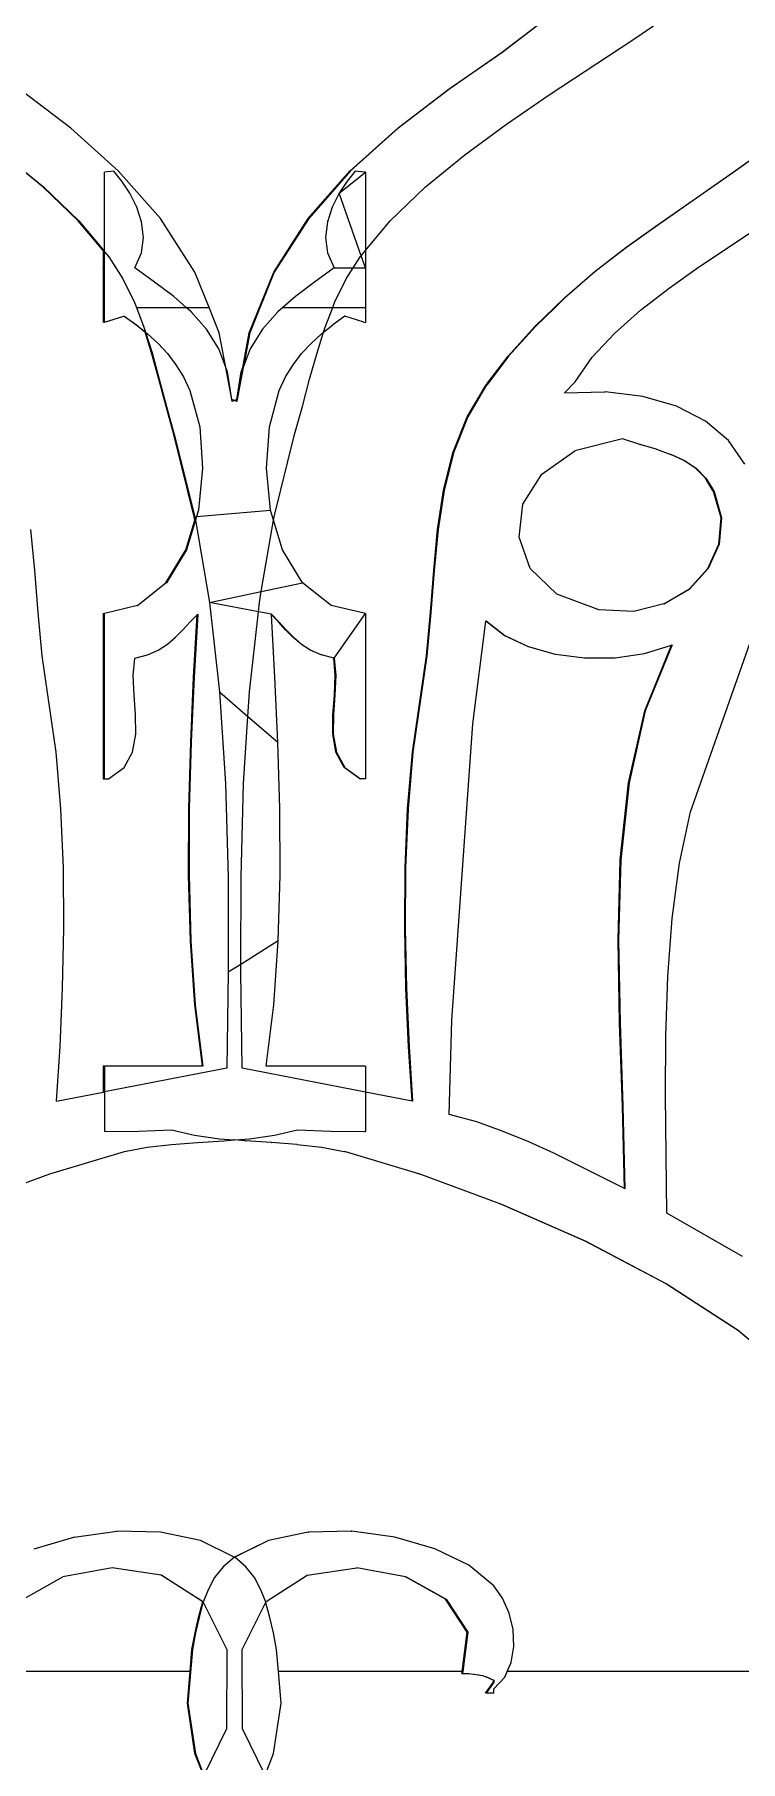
# Model space of a CAD drawing. Header units: inches. Extents: x 1397 to 20304, y -27267 to -746.
# Drawn here: x 3396.32 to 3403, y -9117.54 to -9101.21 of the extents above; entities that cross this region are included whole.
import ezdxf

# ---------------------------------------------------------------- set-up
doc = ezdxf.new("R2010")
doc.units = ezdxf.units.IN
doc.header["$LTSCALE"] = 17
doc.header["$MEASUREMENT"] = 0
doc.layers.add('OUTLINE', color=1, linetype='Continuous', lineweight=25)

# ---------------------------------------------------------------- blocks, each defined once
blk = doc.blocks.new('fddd')
for p, q in [((-498.244, -3276.347), (-496.781, -3275.227)), ((-496.777, -3275.227), (-498.24, -3276.347)), ((-497, -3276.223), (-496.263, -3275.722)), ((-497.792, -3276.745), (-497, -3276.223)), ((-498.74, -3276.69), (-498.244, -3276.347)), ((-498.24, -3276.347), (-498.736, -3276.69)), ((-498.244, -3276.347), (-498.24, -3276.347)), ((-502.317, -3277.058), (-502.8, -3276.69)), ((-499.223, -3277.058), (-498.74, -3276.69)), ((-498.736, -3276.69), (-499.219, -3277.058)), ((-498.74, -3276.69), (-498.736, -3276.69)), ((-498.196, -3277.021), (-497.792, -3276.745)), ((-501.867, -3277.462), (-502.317, -3277.058)), ((-499.673, -3277.462), (-499.223, -3277.058)), ((-499.219, -3277.058), (-499.669, -3277.462)), ((-499.223, -3277.058), (-499.219, -3277.058)), ((-498.59, -3277.311), (-498.196, -3277.021)), ((-495.326, -3276.965), (-496.05, -3277.478)), ((-496.055, -3277.478), (-495.762, -3277.271)), ((-502.58, -3277.615), (-502.95, -3277.311)), ((-502.945, -3277.311), (-502.575, -3277.615)), ((-498.96, -3277.615), (-498.59, -3277.311)), ((-502.246, -3277.936), (-502.58, -3277.615)), ((-502.575, -3277.615), (-502.58, -3277.615)), ((-502.575, -3277.615), (-502.241, -3277.936)), ((-501.91, -3277.467), (-501.996, -3277.476)), ((-501.996, -3278.228), (-501.996, -3277.476)), ((-501.833, -3277.56), (-501.91, -3277.467)), ((-501.469, -3277.913), (-501.867, -3277.462)), ((-501.757, -3277.675), (-501.833, -3277.56)), ((-500.071, -3277.913), (-499.673, -3277.462)), ((-499.669, -3277.462), (-500.066, -3277.913)), ((-499.778, -3277.675), (-499.529, -3277.476)), ((-499.702, -3277.56), (-499.778, -3277.675)), ((-499.625, -3277.467), (-499.702, -3277.56)), ((-499.673, -3277.462), (-499.669, -3277.462)), ((-499.539, -3277.476), (-499.625, -3277.467)), ((-499.529, -3277.476), (-499.539, -3277.476)), ((-499.529, -3277.476), (-499.529, -3278.217)), ((-499.294, -3277.936), (-498.96, -3277.615)), ((-496.781, -3277.985), (-496.055, -3277.478)), ((-496.05, -3277.478), (-496.777, -3277.985)), ((-496.055, -3277.478), (-496.05, -3277.478)), ((-501.693, -3277.805), (-501.757, -3277.675)), ((-499.778, -3277.675), (-499.843, -3277.805)), ((-499.57, -3278.265), (-499.778, -3277.675)), ((-502.241, -3277.936), (-502.246, -3277.936)), ((-502.011, -3278.217), (-502.246, -3277.936)), ((-502.241, -3277.936), (-502.011, -3278.211)), ((-501.647, -3277.946), (-501.693, -3277.805)), ((-501.144, -3278.42), (-501.469, -3277.913)), ((-500.396, -3278.42), (-500.071, -3277.913)), ((-500.066, -3277.913), (-500.391, -3278.42)), ((-500.071, -3277.913), (-500.066, -3277.913)), ((-499.843, -3277.805), (-499.888, -3277.946)), ((-499.529, -3278.217), (-499.294, -3277.936)), ((-501.629, -3278.092), (-501.647, -3277.946)), ((-501.647, -3278.239), (-501.629, -3278.092)), ((-499.888, -3277.946), (-499.906, -3278.092)), ((-499.906, -3278.092), (-499.888, -3278.239)), ((-497.066, -3278.188), (-496.781, -3277.985)), ((-496.777, -3277.985), (-497.061, -3278.188)), ((-496.781, -3277.985), (-496.777, -3277.985)), ((-496.109, -3278.193), (-495.859, -3278.027)), ((-502.011, -3278.211), (-502.011, -3278.217)), ((-502.011, -3278.211), (-501.996, -3278.228)), ((-501.996, -3278.234), (-502.011, -3278.217)), ((-502.011, -3278.217), (-502.011, -3278.379)), ((-501.996, -3278.228), (-501.956, -3278.276)), ((-501.996, -3278.234), (-501.996, -3278.228)), ((-501.996, -3278.339), (-501.996, -3278.234)), ((-501.711, -3278.379), (-501.647, -3278.239)), ((-499.888, -3278.239), (-499.824, -3278.379)), ((-499.579, -3278.276), (-499.57, -3278.265)), ((-499.57, -3278.265), (-499.529, -3278.217)), ((-499.529, -3278.379), (-499.57, -3278.265)), ((-499.529, -3278.217), (-499.529, -3278.379)), ((-497.359, -3278.416), (-497.066, -3278.188)), ((-497.061, -3278.188), (-497.355, -3278.416)), ((-497.066, -3278.188), (-497.061, -3278.188)), ((-496.38, -3278.375), (-496.109, -3278.193)), ((-502.011, -3278.379), (-501.996, -3278.339)), ((-502.011, -3278.379), (-502.011, -3278.755)), ((-501.996, -3278.379), (-502.011, -3278.379)), ((-501.996, -3278.379), (-501.996, -3278.339)), ((-501.996, -3278.755), (-501.996, -3278.379)), ((-501.956, -3278.276), (-501.823, -3278.485)), ((-501.523, -3278.516), (-501.711, -3278.379)), ((-501.008, -3278.755), (-501.144, -3278.42)), ((-500.628, -3278.994), (-500.396, -3278.42)), ((-500.391, -3278.42), (-500.624, -3278.994)), ((-500.396, -3278.42), (-500.391, -3278.42)), ((-499.824, -3278.379), (-500.012, -3278.516)), ((-499.824, -3278.379), (-499.645, -3278.379)), ((-499.712, -3278.485), (-499.645, -3278.379)), ((-499.645, -3278.379), (-499.579, -3278.276)), ((-499.645, -3278.379), (-499.529, -3278.379)), ((-499.529, -3278.379), (-499.529, -3278.755)), ((-497.65, -3278.667), (-497.359, -3278.416)), ((-497.355, -3278.416), (-497.645, -3278.667)), ((-497.359, -3278.416), (-497.355, -3278.416)), ((-496.657, -3278.572), (-496.38, -3278.375)), ((-501.823, -3278.485), (-501.714, -3278.707)), ((-501.343, -3278.652), (-501.523, -3278.516)), ((-500.012, -3278.516), (-500.192, -3278.652)), ((-499.821, -3278.707), (-499.712, -3278.485)), ((-496.927, -3278.781), (-496.657, -3278.572)), ((-501.996, -3278.755), (-502.011, -3278.755)), ((-502.011, -3278.755), (-502.011, -3278.898)), ((-501.996, -3278.893), (-501.996, -3278.755)), ((-501.714, -3278.707), (-501.696, -3278.755)), ((-501.696, -3278.755), (-501.624, -3278.94)), ((-501.696, -3278.755), (-501.226, -3278.755)), ((-501.226, -3278.755), (-501.343, -3278.652)), ((-501.226, -3278.755), (-501.008, -3278.755)), ((-501.177, -3278.797), (-501.226, -3278.755)), ((-500.912, -3278.994), (-501.008, -3278.755)), ((-500.309, -3278.755), (-500.358, -3278.797)), ((-500.192, -3278.652), (-500.309, -3278.755)), ((-500.309, -3278.755), (-499.839, -3278.755)), ((-499.911, -3278.94), (-499.839, -3278.755)), ((-499.839, -3278.755), (-499.821, -3278.707)), ((-499.839, -3278.755), (-499.529, -3278.755)), ((-499.529, -3278.755), (-499.529, -3278.898)), ((-497.927, -3278.934), (-497.741, -3278.755)), ((-497.736, -3278.755), (-497.922, -3278.934)), ((-497.741, -3278.755), (-497.65, -3278.667)), ((-497.736, -3278.755), (-497.741, -3278.755)), ((-497.645, -3278.667), (-497.736, -3278.755)), ((-497.65, -3278.667), (-497.645, -3278.667)), ((-501.996, -3278.893), (-502.011, -3278.898)), ((-501.996, -3278.894), (-502.011, -3278.898)), ((-501.996, -3278.894), (-501.814, -3278.837)), ((-501.996, -3278.894), (-501.996, -3278.893)), ((-501.814, -3278.837), (-501.81, -3278.836)), ((-501.701, -3278.92), (-501.814, -3278.837)), ((-501.81, -3278.836), (-501.696, -3278.92)), ((-501.701, -3278.92), (-501.696, -3278.92)), ((-501.614, -3278.989), (-501.701, -3278.92)), ((-501.696, -3278.92), (-501.615, -3278.984)), ((-501.033, -3278.959), (-501.177, -3278.797)), ((-500.358, -3278.797), (-500.502, -3278.959)), ((-499.926, -3278.989), (-499.839, -3278.92)), ((-499.725, -3278.836), (-499.839, -3278.92)), ((-499.543, -3278.894), (-499.725, -3278.836)), ((-499.543, -3278.894), (-499.529, -3278.898)), ((-497.174, -3279), (-496.927, -3278.781)), ((-501.624, -3278.94), (-501.609, -3278.989)), ((-501.614, -3278.989), (-501.615, -3278.984)), ((-501.615, -3278.984), (-501.609, -3278.989)), ((-501.553, -3279.183), (-501.614, -3278.989)), ((-501.609, -3278.989), (-501.548, -3279.183)), ((-501.609, -3278.989), (-501.589, -3279.005)), ((-501.589, -3279.005), (-501.491, -3279.095)), ((-500.917, -3279.145), (-501.033, -3278.959)), ((-500.85, -3279.323), (-500.912, -3278.994)), ((-500.689, -3279.323), (-500.628, -3278.994)), ((-500.624, -3278.994), (-500.68, -3279.298)), ((-500.628, -3278.994), (-500.624, -3278.994)), ((-500.502, -3278.959), (-500.618, -3279.145)), ((-500.044, -3279.095), (-499.946, -3279.005)), ((-499.987, -3279.183), (-499.926, -3278.989)), ((-499.946, -3279.005), (-499.926, -3278.989)), ((-499.926, -3278.989), (-499.911, -3278.94)), ((-498.179, -3279.214), (-497.927, -3278.934)), ((-497.922, -3278.934), (-498.175, -3279.214)), ((-497.927, -3278.934), (-497.922, -3278.934)), ((-497.385, -3279.226), (-497.174, -3279)), ((-501.483, -3279.434), (-501.553, -3279.183)), ((-501.548, -3279.183), (-501.553, -3279.183)), ((-501.548, -3279.183), (-501.479, -3279.434)), ((-501.491, -3279.095), (-501.402, -3279.191)), ((-501.402, -3279.191), (-501.322, -3279.296)), ((-500.85, -3279.323), (-500.917, -3279.145)), ((-500.618, -3279.145), (-500.685, -3279.323)), ((-500.213, -3279.296), (-500.133, -3279.191)), ((-500.133, -3279.191), (-500.044, -3279.095)), ((-500.057, -3279.434), (-499.987, -3279.183)), ((-498.367, -3279.462), (-498.179, -3279.214)), ((-498.175, -3279.214), (-498.363, -3279.463)), ((-498.179, -3279.214), (-498.175, -3279.214)), ((-497.545, -3279.458), (-497.385, -3279.226)), ((-501.322, -3279.296), (-501.251, -3279.411)), ((-501.251, -3279.411), (-501.191, -3279.541)), ((-500.835, -3279.364), (-500.85, -3279.323)), ((-500.794, -3279.624), (-500.85, -3279.323)), ((-500.794, -3279.624), (-500.835, -3279.364)), ((-500.746, -3279.624), (-500.705, -3279.364)), ((-500.685, -3279.323), (-500.741, -3279.624)), ((-500.7, -3279.364), (-500.718, -3279.479)), ((-500.705, -3279.364), (-500.689, -3279.323)), ((-500.7, -3279.364), (-500.705, -3279.364)), ((-500.685, -3279.323), (-500.7, -3279.364)), ((-500.689, -3279.323), (-500.68, -3279.298)), ((-500.68, -3279.298), (-500.685, -3279.323)), ((-500.345, -3279.541), (-500.284, -3279.411)), ((-500.284, -3279.411), (-500.213, -3279.296)), ((-501.415, -3279.692), (-501.483, -3279.434)), ((-501.479, -3279.434), (-501.483, -3279.434)), ((-501.479, -3279.434), (-501.41, -3279.692)), ((-501.191, -3279.541), (-501.097, -3279.884)), ((-500.746, -3279.624), (-500.718, -3279.479)), ((-500.718, -3279.479), (-500.741, -3279.624)), ((-500.438, -3279.884), (-500.345, -3279.541)), ((-500.125, -3279.692), (-500.057, -3279.434)), ((-498.567, -3279.79), (-498.396, -3279.501)), ((-498.392, -3279.501), (-498.562, -3279.79)), ((-498.396, -3279.501), (-498.367, -3279.462)), ((-498.396, -3279.501), (-498.392, -3279.501)), ((-498.363, -3279.463), (-498.392, -3279.501)), ((-498.363, -3279.463), (-498.367, -3279.462)), ((-497.645, -3279.562), (-497.545, -3279.458)), ((-497.645, -3279.562), (-497.267, -3279.552)), ((-497.267, -3279.552), (-497.262, -3279.552)), ((-496.906, -3279.596), (-497.262, -3279.552)), ((-501.341, -3279.956), (-501.415, -3279.692)), ((-501.41, -3279.692), (-501.415, -3279.692)), ((-501.41, -3279.692), (-501.337, -3279.956)), ((-500.77, -3279.634), (-500.794, -3279.624)), ((-500.791, -3279.645), (-500.794, -3279.624)), ((-500.768, -3279.635), (-500.791, -3279.645)), ((-500.77, -3279.634), (-500.746, -3279.624)), ((-500.768, -3279.635), (-500.77, -3279.634)), ((-500.745, -3279.625), (-500.768, -3279.635)), ((-500.744, -3279.645), (-500.768, -3279.635)), ((-500.745, -3279.625), (-500.746, -3279.624)), ((-500.741, -3279.624), (-500.746, -3279.624)), ((-500.741, -3279.624), (-500.745, -3279.625)), ((-500.741, -3279.624), (-500.744, -3279.645)), ((-500.199, -3279.956), (-500.125, -3279.692)), ((-496.587, -3279.689), (-496.906, -3279.596)), ((-496.314, -3279.829), (-496.587, -3279.689)), ((-501.097, -3279.884), (-501.069, -3280.273)), ((-500.466, -3280.273), (-500.438, -3279.884)), ((-498.702, -3280.128), (-498.567, -3279.79)), ((-498.562, -3279.79), (-498.697, -3280.128)), ((-498.567, -3279.79), (-498.562, -3279.79)), ((-496.095, -3280.012), (-496.314, -3279.829)), ((-501.148, -3280.733), (-501.341, -3279.956)), ((-501.337, -3279.956), (-501.341, -3279.956)), ((-501.337, -3279.956), (-501.143, -3280.733)), ((-500.392, -3280.733), (-500.199, -3279.956)), ((-497.099, -3279.997), (-497.548, -3280.11)), ((-496.935, -3280.049), (-497.099, -3279.997)), ((-496.935, -3280.049), (-496.93, -3280.049)), ((-496.78, -3280.096), (-496.93, -3280.049)), ((-495.941, -3280.235), (-496.095, -3280.012)), ((-498.791, -3280.484), (-498.702, -3280.128)), ((-498.697, -3280.128), (-498.786, -3280.484)), ((-498.702, -3280.128), (-498.697, -3280.128)), ((-497.862, -3280.33), (-497.548, -3280.11)), ((-496.78, -3280.096), (-496.775, -3280.096)), ((-496.775, -3280.096), (-496.64, -3280.144)), ((-496.516, -3280.202), (-496.64, -3280.144)), ((-496.64, -3280.144), (-496.635, -3280.144)), ((-496.635, -3280.144), (-496.511, -3280.202)), ((-496.516, -3280.202), (-496.511, -3280.202)), ((-496.406, -3280.275), (-496.516, -3280.202)), ((-496.511, -3280.202), (-496.402, -3280.275)), ((-501.069, -3280.273), (-501.109, -3280.673)), ((-500.426, -3280.673), (-500.466, -3280.273)), ((-498.039, -3280.616), (-497.862, -3280.33)), ((-496.406, -3280.275), (-496.402, -3280.275)), ((-496.313, -3280.37), (-496.406, -3280.275)), ((-496.402, -3280.275), (-496.308, -3280.37)), ((-496.313, -3280.37), (-496.308, -3280.37)), ((-496.248, -3280.476), (-496.313, -3280.37)), ((-496.308, -3280.37), (-496.241, -3280.479)), ((-498.847, -3280.855), (-498.791, -3280.484)), ((-498.786, -3280.484), (-498.842, -3280.855)), ((-498.791, -3280.484), (-498.786, -3280.484)), ((-496.241, -3280.479), (-496.248, -3280.476)), ((-496.236, -3280.495), (-496.248, -3280.476)), ((-496.241, -3280.479), (-496.231, -3280.495)), ((-496.236, -3280.495), (-496.231, -3280.495)), ((-496.165, -3280.745), (-496.236, -3280.495)), ((-496.231, -3280.495), (-496.161, -3280.745)), ((-501.127, -3280.732), (-500.426, -3280.673)), ((-501.109, -3280.673), (-501.127, -3280.732)), ((-500.398, -3280.766), (-500.426, -3280.673)), ((-498.076, -3280.927), (-498.039, -3280.616)), ((-502.657, -3281.241), (-502.693, -3280.855)), ((-501.227, -3281.047), (-501.142, -3280.766)), ((-501.138, -3280.766), (-501.223, -3281.047)), ((-501.142, -3280.766), (-501.148, -3280.733)), ((-501.143, -3280.733), (-501.148, -3280.733)), ((-501.143, -3280.733), (-501.127, -3280.732)), ((-501.143, -3280.733), (-501.139, -3280.756)), ((-501.142, -3280.766), (-501.139, -3280.756)), ((-501.139, -3280.756), (-501.138, -3280.766)), ((-501.127, -3280.732), (-501.138, -3280.766)), ((-501.138, -3280.766), (-501.004, -3281.546)), ((-500.514, -3281.442), (-500.398, -3280.766)), ((-500.398, -3280.766), (-500.392, -3280.733)), ((-500.313, -3281.047), (-500.398, -3280.766)), ((-498.883, -3281.241), (-498.847, -3280.855)), ((-498.842, -3280.855), (-498.879, -3281.241)), ((-498.847, -3280.855), (-498.842, -3280.855)), ((-496.187, -3280.993), (-496.165, -3280.745)), ((-496.161, -3280.745), (-496.183, -3280.993)), ((-496.165, -3280.745), (-496.161, -3280.745)), ((-501.417, -3281.359), (-501.227, -3281.047)), ((-501.223, -3281.047), (-501.412, -3281.359)), ((-501.227, -3281.047), (-501.223, -3281.047)), ((-500.123, -3281.359), (-500.313, -3281.047)), ((-497.971, -3281.224), (-498.076, -3280.927)), ((-496.292, -3281.223), (-496.187, -3280.993)), ((-496.183, -3280.993), (-496.287, -3281.223)), ((-496.187, -3280.993), (-496.183, -3280.993)), ((-502.626, -3281.64), (-502.657, -3281.241)), ((-501.686, -3281.574), (-501.417, -3281.359)), ((-501.413, -3281.36), (-501.681, -3281.574)), ((-501.413, -3281.36), (-501.417, -3281.359)), ((-501.413, -3281.36), (-501.412, -3281.359)), ((-500.514, -3281.442), (-500.123, -3281.359)), ((-499.854, -3281.574), (-500.123, -3281.359)), ((-498.914, -3281.64), (-498.883, -3281.241)), ((-498.879, -3281.241), (-498.909, -3281.64)), ((-498.883, -3281.241), (-498.879, -3281.241)), ((-497.72, -3281.467), (-497.971, -3281.224)), ((-496.468, -3281.417), (-496.292, -3281.223)), ((-496.287, -3281.223), (-496.463, -3281.417)), ((-496.292, -3281.223), (-496.287, -3281.223)), ((-501.004, -3281.546), (-500.514, -3281.442)), ((-500.532, -3281.546), (-500.514, -3281.442)), ((-497.322, -3281.615), (-497.72, -3281.467)), ((-496.706, -3281.558), (-496.468, -3281.417)), ((-496.463, -3281.417), (-496.701, -3281.558)), ((-496.468, -3281.417), (-496.463, -3281.417)), ((-502.587, -3282.048), (-502.626, -3281.64)), ((-502.011, -3281.65), (-501.996, -3281.648)), ((-502.011, -3281.65), (-502.011, -3283.213)), ((-501.996, -3281.671), (-502.011, -3281.65)), ((-501.686, -3281.574), (-501.996, -3281.648)), ((-501.996, -3281.671), (-501.996, -3281.648)), ((-501.996, -3283.213), (-501.996, -3281.671)), ((-501.686, -3281.574), (-501.681, -3281.574)), ((-501.187, -3281.729), (-501.121, -3281.661)), ((-501.154, -3282.251), (-501.121, -3281.661)), ((-501.116, -3281.656), (-501.149, -3282.251)), ((-501.121, -3281.661), (-501.116, -3281.656)), ((-501.004, -3281.546), (-500.91, -3282.389)), ((-500.541, -3281.633), (-501.004, -3281.546)), ((-500.626, -3282.389), (-500.541, -3281.633)), ((-500.541, -3281.633), (-500.532, -3281.546)), ((-500.419, -3281.656), (-500.541, -3281.633)), ((-500.419, -3281.656), (-500.348, -3281.729)), ((-500.419, -3281.661), (-500.419, -3281.656)), ((-500.353, -3281.729), (-500.419, -3281.661)), ((-500.386, -3282.251), (-500.419, -3281.661)), ((-499.529, -3281.65), (-499.854, -3281.574)), ((-499.824, -3282.071), (-499.529, -3281.65)), ((-499.529, -3281.65), (-499.529, -3283.213)), ((-498.953, -3282.048), (-498.914, -3281.64)), ((-498.909, -3281.64), (-498.948, -3282.048)), ((-498.914, -3281.64), (-498.909, -3281.64)), ((-496.991, -3281.63), (-497.322, -3281.615)), ((-496.706, -3281.558), (-496.991, -3281.63)), ((-496.706, -3281.558), (-496.701, -3281.558)), ((-501.325, -3281.873), (-501.255, -3281.802)), ((-501.255, -3281.802), (-501.187, -3281.729)), ((-500.285, -3281.802), (-500.353, -3281.729)), ((-500.353, -3281.729), (-500.348, -3281.729)), ((-500.348, -3281.729), (-500.28, -3281.802)), ((-500.215, -3281.873), (-500.285, -3281.802)), ((-500.28, -3281.802), (-500.285, -3281.802)), ((-500.28, -3281.802), (-500.21, -3281.873)), ((-498.512, -3282.693), (-498.389, -3281.722)), ((-498.389, -3281.722), (-498.388, -3281.718)), ((-498.217, -3281.856), (-498.389, -3281.722)), ((-498.388, -3281.718), (-498.212, -3281.856)), ((-498.217, -3281.856), (-498.212, -3281.856)), ((-497.994, -3281.961), (-498.217, -3281.856)), ((-498.212, -3281.856), (-497.989, -3281.961)), ((-501.591, -3282.04), (-501.489, -3281.994)), ((-501.489, -3281.994), (-501.402, -3281.938)), ((-501.402, -3281.938), (-501.325, -3281.873)), ((-500.138, -3281.938), (-500.215, -3281.873)), ((-500.21, -3281.873), (-500.215, -3281.873)), ((-500.21, -3281.873), (-500.133, -3281.938)), ((-500.051, -3281.994), (-500.138, -3281.938)), ((-500.133, -3281.938), (-500.138, -3281.938)), ((-500.133, -3281.938), (-500.046, -3281.994)), ((-499.949, -3282.04), (-500.051, -3281.994)), ((-500.046, -3281.994), (-500.051, -3281.994)), ((-500.046, -3281.994), (-499.945, -3282.04)), ((-497.994, -3281.961), (-497.989, -3281.961)), ((-497.989, -3281.961), (-497.736, -3282.033)), ((-496.888, -3282.027), (-496.633, -3281.948)), ((-496.886, -3282.57), (-496.633, -3281.948)), ((-496.628, -3281.946), (-496.882, -3282.57)), ((-496.633, -3281.948), (-496.628, -3281.946)), ((-496.454, -3283.523), (-495.892, -3281.932)), ((-502.456, -3282.961), (-502.587, -3282.048)), ((-501.726, -3282.235), (-501.711, -3282.071)), ((-501.711, -3282.071), (-501.591, -3282.04)), ((-499.945, -3282.04), (-499.949, -3282.04)), ((-499.829, -3282.071), (-499.945, -3282.04)), ((-499.814, -3282.235), (-499.829, -3282.071)), ((-499.824, -3282.071), (-499.829, -3282.071)), ((-499.824, -3282.071), (-499.809, -3282.235)), ((-499.084, -3282.961), (-498.953, -3282.048)), ((-498.948, -3282.048), (-499.08, -3282.961)), ((-498.953, -3282.048), (-498.948, -3282.048)), ((-497.736, -3282.033), (-497.732, -3282.033)), ((-497.732, -3282.033), (-497.458, -3282.069)), ((-497.458, -3282.069), (-497.453, -3282.069)), ((-497.453, -3282.069), (-497.168, -3282.067)), ((-497.168, -3282.067), (-496.888, -3282.027)), ((-501.717, -3282.417), (-501.726, -3282.235)), ((-501.182, -3282.866), (-501.154, -3282.251)), ((-501.149, -3282.251), (-501.177, -3282.862)), ((-501.154, -3282.251), (-501.149, -3282.251)), ((-500.358, -3282.866), (-500.386, -3282.251)), ((-499.823, -3282.417), (-499.814, -3282.235)), ((-499.809, -3282.235), (-499.818, -3282.417)), ((-499.809, -3282.235), (-499.814, -3282.235)), ((-501.703, -3282.606), (-501.717, -3282.417)), ((-500.91, -3282.389), (-500.854, -3283.257)), ((-500.91, -3282.389), (-500.64, -3282.622)), ((-500.64, -3282.622), (-500.626, -3282.389)), ((-499.837, -3282.606), (-499.823, -3282.417)), ((-499.818, -3282.417), (-499.832, -3282.606)), ((-499.818, -3282.417), (-499.823, -3282.417)), ((-501.702, -3282.791), (-501.703, -3282.606)), ((-500.681, -3283.257), (-500.64, -3282.622)), ((-500.64, -3282.622), (-500.358, -3282.866)), ((-499.838, -3282.791), (-499.837, -3282.606)), ((-499.832, -3282.606), (-499.837, -3282.606)), ((-499.832, -3282.606), (-499.834, -3282.791)), ((-497.041, -3283.251), (-496.886, -3282.57)), ((-496.882, -3282.57), (-497.036, -3283.251)), ((-496.886, -3282.57), (-496.882, -3282.57)), ((-501.732, -3282.96), (-501.702, -3282.791)), ((-499.808, -3282.96), (-499.838, -3282.791)), ((-499.834, -3282.791), (-499.838, -3282.791)), ((-499.834, -3282.791), (-499.804, -3282.96)), ((-498.711, -3285.493), (-498.512, -3282.693)), ((-502.41, -3283.495), (-502.456, -3282.961)), ((-501.811, -3283.104), (-501.732, -3282.96)), ((-501.2, -3283.494), (-501.182, -3282.866)), ((-501.177, -3282.866), (-501.195, -3283.494)), ((-501.177, -3282.862), (-501.182, -3282.866)), ((-501.182, -3282.866), (-501.177, -3282.866)), ((-501.177, -3282.862), (-501.177, -3282.866)), ((-500.34, -3283.494), (-500.358, -3282.866)), ((-499.729, -3283.104), (-499.808, -3282.96)), ((-499.804, -3282.96), (-499.808, -3282.96)), ((-499.804, -3282.96), (-499.724, -3283.104)), ((-499.13, -3283.495), (-499.084, -3282.961)), ((-499.08, -3282.961), (-499.126, -3283.495)), ((-499.084, -3282.961), (-499.08, -3282.961)), ((-501.959, -3283.212), (-501.811, -3283.104)), ((-499.581, -3283.212), (-499.729, -3283.104)), ((-499.724, -3283.104), (-499.729, -3283.104)), ((-499.724, -3283.104), (-499.576, -3283.212)), ((-502.011, -3283.213), (-501.996, -3283.213)), ((-501.996, -3283.213), (-501.959, -3283.212)), ((-500.854, -3283.257), (-500.829, -3284.143)), ((-500.706, -3284.143), (-500.681, -3283.257)), ((-499.576, -3283.212), (-499.581, -3283.212)), ((-499.543, -3283.213), (-499.576, -3283.212)), ((-499.529, -3283.213), (-499.543, -3283.213)), ((-497.119, -3283.978), (-497.041, -3283.251)), ((-497.036, -3283.251), (-497.114, -3283.978)), ((-497.041, -3283.251), (-497.036, -3283.251)), ((-502.386, -3284.055), (-502.41, -3283.495)), ((-501.203, -3284.123), (-501.2, -3283.494)), ((-501.2, -3283.494), (-501.195, -3283.494)), ((-501.195, -3283.494), (-501.198, -3284.123)), ((-500.337, -3284.123), (-500.34, -3283.494)), ((-499.154, -3284.055), (-499.13, -3283.495)), ((-499.126, -3283.495), (-499.149, -3284.055)), ((-499.13, -3283.495), (-499.126, -3283.495)), ((-496.558, -3284.011), (-496.454, -3283.523)), ((-497.14, -3284.739), (-497.119, -3283.978)), ((-497.114, -3283.978), (-497.135, -3284.739)), ((-497.119, -3283.978), (-497.114, -3283.978)), ((-502.382, -3284.625), (-502.386, -3284.055)), ((-501.203, -3284.123), (-501.198, -3284.123)), ((-501.185, -3284.745), (-501.203, -3284.123)), ((-501.198, -3284.123), (-501.181, -3284.745)), ((-500.829, -3284.143), (-500.827, -3285.042)), ((-500.708, -3284.967), (-500.706, -3284.143)), ((-500.354, -3284.745), (-500.337, -3284.123)), ((-499.158, -3284.625), (-499.154, -3284.055)), ((-499.149, -3284.055), (-499.154, -3284.625)), ((-499.154, -3284.055), (-499.149, -3284.055)), ((-496.627, -3284.533), (-496.558, -3284.011)), ((-502.393, -3285.192), (-502.382, -3284.625)), ((-499.158, -3284.625), (-499.154, -3284.625)), ((-499.147, -3285.192), (-499.158, -3284.625)), ((-499.154, -3284.625), (-499.142, -3285.192)), ((-496.668, -3285.08), (-496.627, -3284.533)), ((-501.185, -3284.745), (-501.181, -3284.745)), ((-501.143, -3285.35), (-501.185, -3284.745)), ((-501.185, -3284.745), (-501.18, -3284.748)), ((-501.181, -3284.745), (-501.18, -3284.748)), ((-501.18, -3284.748), (-501.139, -3285.35)), ((-500.354, -3284.745), (-500.708, -3284.967)), ((-500.397, -3285.35), (-500.354, -3284.745)), ((-497.14, -3284.739), (-497.135, -3284.739)), ((-497.126, -3285.519), (-497.14, -3284.739)), ((-497.135, -3284.739), (-497.121, -3285.519)), ((-500.827, -3285.042), (-500.841, -3285.949)), ((-500.708, -3284.967), (-500.827, -3285.042)), ((-500.708, -3285.042), (-500.708, -3284.967)), ((-500.695, -3285.949), (-500.708, -3285.042)), ((-496.688, -3285.641), (-496.668, -3285.08)), ((-502.418, -3285.742), (-502.393, -3285.192)), ((-499.147, -3285.192), (-499.142, -3285.192)), ((-499.122, -3285.742), (-499.147, -3285.192)), ((-499.142, -3285.192), (-499.117, -3285.742)), ((-501.143, -3285.35), (-501.139, -3285.35)), ((-501.071, -3285.928), (-501.143, -3285.35)), ((-501.139, -3285.35), (-501.067, -3285.928)), ((-500.469, -3285.928), (-500.397, -3285.35)), ((-498.736, -3286.385), (-498.711, -3285.493)), ((-497.126, -3285.519), (-497.121, -3285.519)), ((-497.099, -3286.307), (-497.126, -3285.519)), ((-497.121, -3285.519), (-497.094, -3286.307)), ((-502.452, -3286.259), (-502.418, -3285.742)), ((-499.122, -3285.742), (-499.117, -3285.742)), ((-499.088, -3286.259), (-499.122, -3285.742)), ((-499.117, -3285.742), (-499.083, -3286.26)), ((-496.691, -3286.208), (-496.688, -3285.641)), ((-501.996, -3285.928), (-502.011, -3285.928)), ((-502.011, -3285.928), (-502.011, -3286.175)), ((-501.996, -3285.928), (-501.997, -3286.171)), ((-501.071, -3285.928), (-501.996, -3285.928)), ((-501.067, -3285.928), (-501.071, -3285.928)), ((-499.529, -3285.928), (-500.469, -3285.928)), ((-499.529, -3285.928), (-499.529, -3286.174)), ((-500.841, -3285.949), (-501.997, -3286.171)), ((-499.529, -3286.174), (-500.695, -3285.949)), ((-502.452, -3286.259), (-502.011, -3286.175)), ((-502.011, -3286.175), (-501.997, -3286.171)), ((-501.997, -3286.171), (-501.997, -3286.548)), ((-499.529, -3286.174), (-499.529, -3286.548)), ((-499.088, -3286.259), (-499.529, -3286.174)), ((-499.083, -3286.26), (-499.088, -3286.259)), ((-496.686, -3286.77), (-496.691, -3286.208)), ((-498.476, -3286.457), (-498.736, -3286.385)), ((-497.099, -3286.307), (-497.094, -3286.307)), ((-497.079, -3287.087), (-497.099, -3286.307)), ((-497.094, -3286.307), (-497.074, -3287.09)), ((-501.997, -3286.548), (-501.674, -3286.544)), ((-501.674, -3286.544), (-501.364, -3286.53)), ((-501.364, -3286.53), (-501.146, -3286.582)), ((-501.146, -3286.582), (-500.91, -3286.615)), ((-500.625, -3286.615), (-500.39, -3286.582)), ((-500.39, -3286.582), (-500.171, -3286.53)), ((-500.171, -3286.53), (-499.861, -3286.544)), ((-499.861, -3286.544), (-499.538, -3286.548)), ((-499.538, -3286.548), (-499.529, -3286.548)), ((-498.226, -3286.546), (-498.476, -3286.457)), ((-497.983, -3286.645), (-498.226, -3286.546)), ((-502.515, -3286.947), (-501.808, -3286.737)), ((-501.808, -3286.737), (-501.594, -3286.695)), ((-501.594, -3286.695), (-501.362, -3286.669)), ((-501.362, -3286.669), (-501.118, -3286.652)), ((-501.118, -3286.652), (-500.87, -3286.636)), ((-500.91, -3286.615), (-500.77, -3286.627)), ((-500.87, -3286.636), (-500.77, -3286.627)), ((-500.768, -3286.627), (-500.77, -3286.627)), ((-500.768, -3286.627), (-500.625, -3286.615)), ((-500.67, -3286.636), (-500.768, -3286.627)), ((-500.67, -3286.636), (-500.665, -3286.636)), ((-500.422, -3286.652), (-500.665, -3286.636)), ((-500.422, -3286.652), (-500.417, -3286.652)), ((-500.178, -3286.669), (-500.417, -3286.652)), ((-500.178, -3286.669), (-500.174, -3286.669)), ((-500.174, -3286.669), (-499.946, -3286.695)), ((-499.946, -3286.695), (-499.941, -3286.695)), ((-499.941, -3286.695), (-499.732, -3286.737)), ((-499.732, -3286.737), (-499.727, -3286.737)), ((-499.024, -3286.947), (-499.727, -3286.737)), ((-497.748, -3286.753), (-497.983, -3286.645)), ((-497.519, -3286.865), (-497.748, -3286.753)), ((-497.294, -3286.979), (-497.519, -3286.865)), ((-496.677, -3287.318), (-496.686, -3286.77)), ((-503.293, -3287.234), (-502.515, -3286.947)), ((-499.024, -3286.947), (-499.02, -3286.947)), ((-498.247, -3287.234), (-499.02, -3286.947)), ((-497.079, -3287.087), (-497.294, -3286.979)), ((-497.074, -3287.09), (-497.079, -3287.087)), ((-497.45, -3287.585), (-498.247, -3287.234)), ((-498.247, -3287.234), (-498.242, -3287.234)), ((-498.242, -3287.234), (-497.446, -3287.585)), ((-495.963, -3287.73), (-496.677, -3287.318)), ((-496.686, -3287.988), (-497.45, -3287.585)), ((-497.45, -3287.585), (-497.446, -3287.585)), ((-497.446, -3287.585), (-496.681, -3287.988)), ((-496.005, -3288.428), (-496.686, -3287.988)), ((-496.686, -3287.988), (-496.681, -3287.988)), ((-496.681, -3287.988), (-496, -3288.428)), ((-496.005, -3288.428), (-496, -3288.428)), ((-495.762, -3288.634), (-496.005, -3288.428)), ((-496, -3288.428), (-495.762, -3288.63)), ((-502.283, -3290.383), (-501.881, -3290.328)), ((-501.876, -3290.328), (-501.881, -3290.328)), ((-501.469, -3290.336), (-501.876, -3290.328)), ((-501.09, -3290.415), (-501.469, -3290.336)), ((-500.071, -3290.336), (-500.445, -3290.415)), ((-500.071, -3290.336), (-500.066, -3290.336)), ((-499.664, -3290.328), (-500.066, -3290.336)), ((-499.664, -3290.328), (-499.659, -3290.328)), ((-499.252, -3290.383), (-499.659, -3290.328)), ((-502.661, -3290.493), (-502.288, -3290.383)), ((-502.283, -3290.383), (-502.288, -3290.383)), ((-500.77, -3290.572), (-501.09, -3290.415)), ((-500.77, -3290.572), (-500.45, -3290.415)), ((-500.445, -3290.415), (-500.766, -3290.574)), ((-500.45, -3290.415), (-500.445, -3290.415)), ((-498.874, -3290.493), (-499.252, -3290.383)), ((-498.552, -3290.649), (-498.874, -3290.493)), ((-501.925, -3290.673), (-502.39, -3290.757)), ((-501.461, -3290.743), (-501.925, -3290.673)), ((-500.874, -3290.663), (-500.956, -3290.766)), ((-500.769, -3290.574), (-500.874, -3290.663)), ((-500.769, -3290.574), (-500.77, -3290.572)), ((-500.766, -3290.574), (-500.769, -3290.574)), ((-500.661, -3290.663), (-500.766, -3290.574)), ((-500.579, -3290.766), (-500.661, -3290.663)), ((-500.079, -3290.743), (-499.61, -3290.673)), ((-499.15, -3290.757), (-499.61, -3290.673)), ((-498.314, -3290.843), (-498.552, -3290.649)), ((-502.768, -3290.969), (-502.39, -3290.757)), ((-501.456, -3290.743), (-501.461, -3290.743)), ((-501.071, -3290.992), (-501.461, -3290.743)), ((-501.456, -3290.743), (-501.066, -3290.992)), ((-500.956, -3290.766), (-501.018, -3290.88)), ((-500.517, -3290.88), (-500.579, -3290.766)), ((-500.469, -3290.992), (-500.079, -3290.743)), ((-498.772, -3290.969), (-499.15, -3290.757)), ((-499.15, -3290.757), (-499.145, -3290.757)), ((-499.145, -3290.757), (-498.767, -3290.969)), ((-498.232, -3290.961), (-498.314, -3290.843)), ((-501.108, -3291.142), (-501.07, -3291.006)), ((-501.066, -3291.006), (-501.103, -3291.142)), ((-501.066, -3290.992), (-501.071, -3290.992)), ((-501.068, -3290.999), (-501.071, -3290.992)), ((-501.07, -3291.006), (-501.068, -3290.999)), ((-501.07, -3291.006), (-501.066, -3291.006)), ((-501.068, -3290.999), (-501.066, -3290.993)), ((-501.065, -3291.004), (-501.068, -3290.999)), ((-501.066, -3290.992), (-501.066, -3290.993)), ((-501.066, -3290.993), (-501.063, -3290.999)), ((-501.065, -3291.004), (-501.066, -3291.006)), ((-501.063, -3290.999), (-501.065, -3291.004)), ((-501.018, -3290.88), (-501.063, -3290.999)), ((-501.063, -3290.999), (-500.841, -3291.445)), ((-500.695, -3291.445), (-500.472, -3290.999)), ((-500.472, -3290.999), (-500.517, -3290.88)), ((-500.472, -3290.999), (-500.469, -3290.992)), ((-500.47, -3291.006), (-500.472, -3290.999)), ((-500.432, -3291.142), (-500.47, -3291.006)), ((-498.772, -3290.969), (-498.767, -3290.969)), ((-498.566, -3291.283), (-498.772, -3290.969)), ((-498.767, -3290.969), (-498.562, -3291.283)), ((-498.17, -3291.103), (-498.232, -3290.961)), ((-501.14, -3291.289), (-501.108, -3291.142)), ((-501.103, -3291.142), (-501.135, -3291.289)), ((-501.108, -3291.142), (-501.103, -3291.142)), ((-500.4, -3291.289), (-500.432, -3291.142)), ((-498.133, -3291.257), (-498.17, -3291.103)), ((-501.171, -3291.445), (-501.14, -3291.289)), ((-501.135, -3291.289), (-501.166, -3291.445)), ((-501.14, -3291.289), (-501.135, -3291.289)), ((-500.369, -3291.445), (-500.4, -3291.289)), ((-498.614, -3291.653), (-498.566, -3291.283)), ((-498.562, -3291.283), (-498.609, -3291.653)), ((-498.566, -3291.283), (-498.562, -3291.283)), ((-498.125, -3291.416), (-498.133, -3291.257)), ((-501.166, -3291.445), (-501.208, -3291.954)), ((-501.188, -3291.653), (-501.171, -3291.445)), ((-501.171, -3291.445), (-501.166, -3291.445)), ((-500.841, -3291.445), (-500.844, -3292.196)), ((-500.691, -3292.196), (-500.695, -3291.445)), ((-500.352, -3291.653), (-500.369, -3291.445)), ((-498.15, -3291.569), (-498.125, -3291.416)), ((-501.188, -3291.653), (-502.926, -3291.653)), ((-501.213, -3291.954), (-501.188, -3291.653)), ((-498.614, -3291.653), (-500.352, -3291.653)), ((-500.327, -3291.954), (-500.352, -3291.653)), ((-498.616, -3291.673), (-498.614, -3291.653)), ((-498.609, -3291.653), (-498.614, -3291.653)), ((-498.609, -3291.653), (-498.612, -3291.673)), ((-498.212, -3291.706), (-498.188, -3291.653)), ((-498.188, -3291.653), (-498.15, -3291.569)), ((-495.762, -3291.653), (-498.188, -3291.653)), ((-498.155, -3291.57), (-498.156, -3291.571)), ((-498.616, -3291.673), (-498.612, -3291.673)), ((-498.612, -3291.673), (-498.557, -3291.674)), ((-498.557, -3291.674), (-498.552, -3291.674)), ((-498.552, -3291.674), (-498.506, -3291.678)), ((-498.506, -3291.678), (-498.502, -3291.678)), ((-498.502, -3291.678), (-498.463, -3291.685)), ((-498.463, -3291.685), (-498.458, -3291.685)), ((-498.458, -3291.685), (-498.425, -3291.693)), ((-498.425, -3291.693), (-498.42, -3291.693)), ((-498.42, -3291.693), (-498.39, -3291.705)), ((-498.393, -3291.859), (-498.319, -3291.756)), ((-498.39, -3291.705), (-498.385, -3291.705)), ((-498.355, -3291.719), (-498.39, -3291.705)), ((-498.314, -3291.756), (-498.388, -3291.859)), ((-498.385, -3291.705), (-498.35, -3291.719)), ((-498.355, -3291.719), (-498.35, -3291.719)), ((-498.319, -3291.735), (-498.355, -3291.719)), ((-498.35, -3291.719), (-498.314, -3291.735)), ((-498.319, -3291.735), (-498.314, -3291.735)), ((-498.319, -3291.756), (-498.319, -3291.735)), ((-498.319, -3291.756), (-498.314, -3291.756)), ((-498.314, -3291.818), (-498.212, -3291.706)), ((-498.314, -3291.735), (-498.314, -3291.756)), ((-498.314, -3291.859), (-498.314, -3291.818)), ((-501.213, -3291.954), (-501.208, -3291.954)), ((-501.142, -3292.43), (-501.213, -3291.954)), ((-501.208, -3291.954), (-501.137, -3292.43)), ((-500.398, -3292.43), (-500.327, -3291.954)), ((-498.388, -3291.859), (-498.393, -3291.859)), ((-498.314, -3291.859), (-498.388, -3291.859)), ((-500.844, -3292.196), (-501.057, -3292.634)), ((-500.478, -3292.634), (-500.691, -3292.196)), ((-501.142, -3292.43), (-501.137, -3292.43)), ((-501.062, -3292.634), (-501.142, -3292.43)), ((-501.137, -3292.43), (-501.06, -3292.628)), ((-500.478, -3292.634), (-500.398, -3292.43))]:
    blk.add_line(p, q)

msp = doc.modelspace()

# ---------------------------------------------------------------- block references
at = {"layer": 'OUTLINE'}
msp.add_blockref('fddd', (3898.978, -5825.038), dxfattribs=at)

doc.saveas('drawing.dxf')
